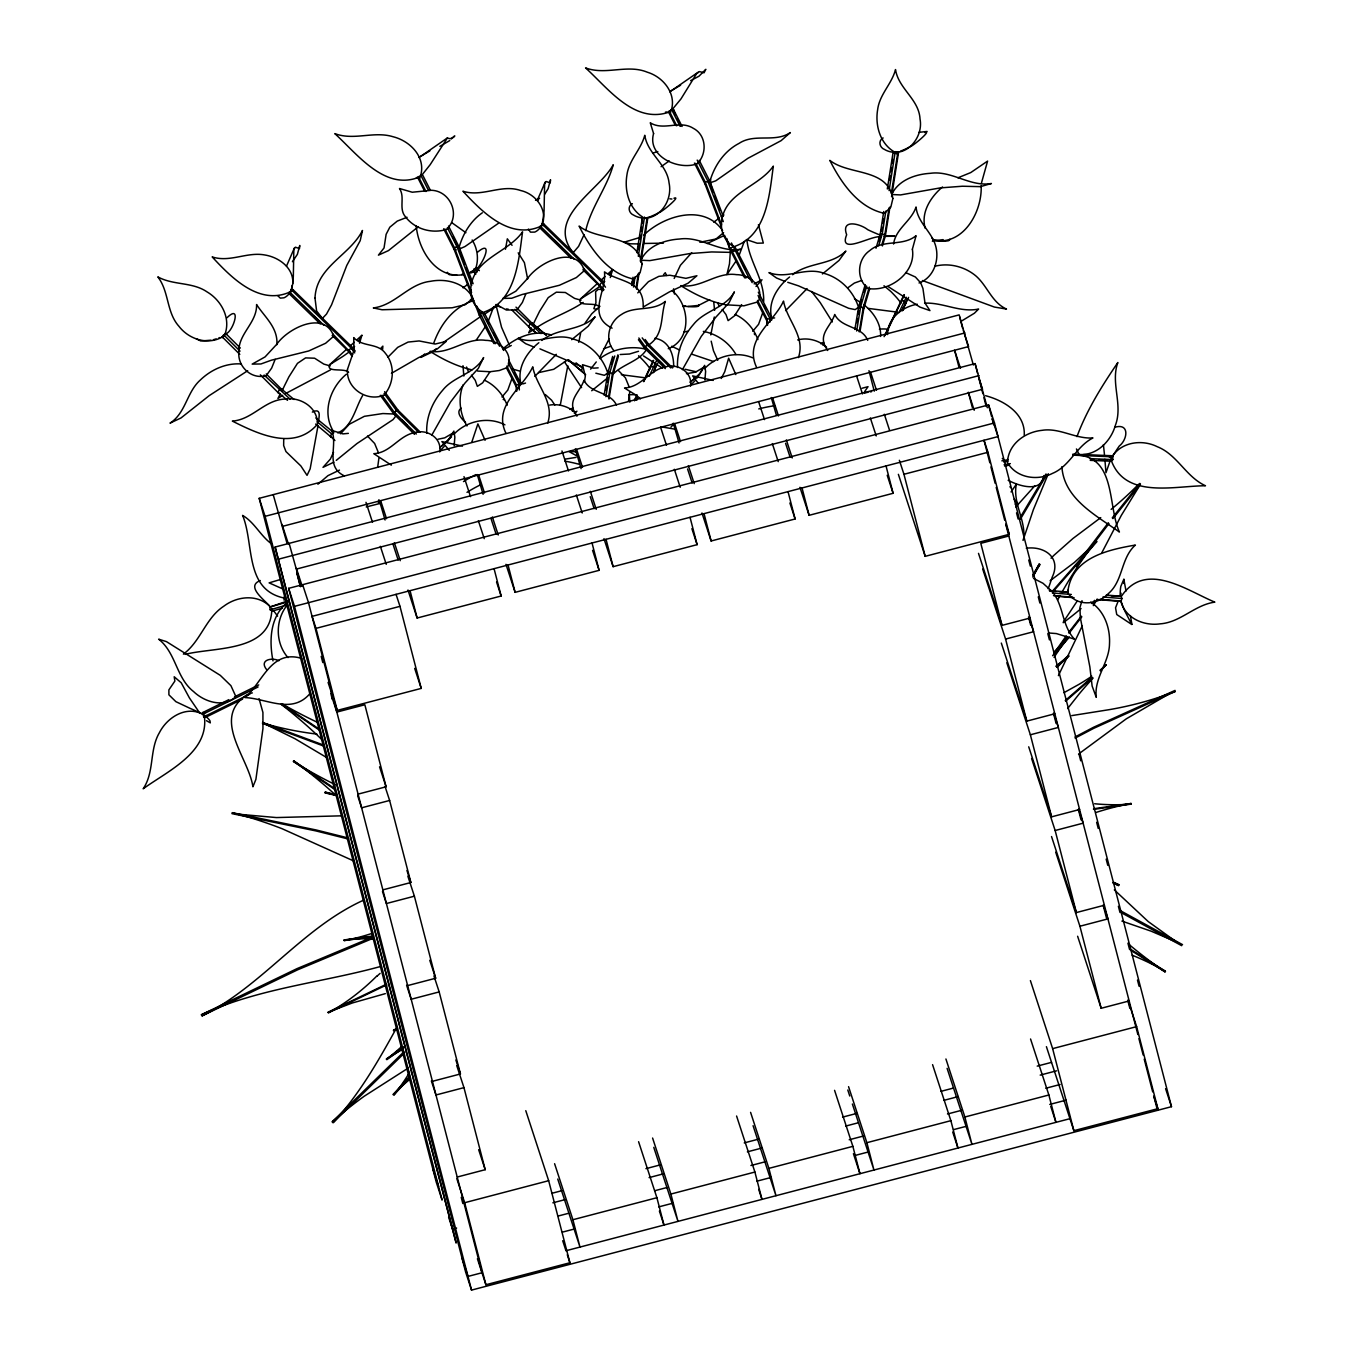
<?xml version="1.0" encoding="UTF-8"?>
<svg xmlns="http://www.w3.org/2000/svg" width="1358" height="1358" viewBox="0 0 1358 1358"><rect width="100%" height="100%" fill="white"/><g stroke="black" fill="none" stroke-linecap="round" stroke-linejoin="round"><path stroke-width="1.5" d="M636.8 400.271L637.123 396.4M887.555 334.56C887.555 318.332 902.306 306.721 917.261 304.226M1024.255 435.222C1025.409 413.324 1004.071 400.644 985.602 395.704M1120.18 595.975L1120.214 593.293A27.958 9.676 78.3 0 1 1120.842 586.333L1123.83 579.255L1126.02 591.019M710.811 334.917L714.291 317.008M378.899 458.189L377.711 466.999M629.654 392.479L628.482 401.289M730.383 251.23L729.484 263.808L727.209 273.281M981.138 185.52C982.513 211.322 963.671 245.9 933.795 240.247M1023.592 539.432C1026.207 520.369 1012.491 503.445 1016.344 484.246L1011.048 491.952M378.441 502.816L378.729 499.982M454.149 445.696L454.845 437.174L453.878 431.08L447.58 441.52M704.921 379.985L705.617 371.464L704.649 365.37L696.739 378.339M578.746 342.318L580.613 333.202M439.72 451.942C442.199 438.227 427.38 428.924 415.158 432.523C399.031 435.188 390.646 452.893 373.806 453.674L391.342 465.149M690.475 386.232C692.953 372.516 678.134 363.214 665.912 366.813C649.803 369.478 641.417 387.183 624.561 387.964C629.874 391.715 635.697 394.193 640.416 398.828M382.633 349.329L382.871 346.12L381.004 348.106M633.388 283.601L633.609 282.091M421.082 173.892C425.02 155.898 409.403 140.774 393.107 136.751C373.908 130.775 353.912 140.876 334.798 133.61C357.443 154.167 385.349 192.038 420.352 176.591L416.397 177.66M631.708 285.452L632.998 277.236M636.885 252.639L642.385 217.772L644.456 217.365L647.647 219.113L640.806 262.4M632.862 282.634L633.524 278.509M638.073 249.702L639.041 243.54M639.686 239.415L640.331 235.307M640.993 231.183L641.638 227.075M642.283 222.967L642.385 217.772M633.456 287.03L635.086 276.794M638.311 256.306L644.456 217.365M636.07 287.879L638.328 273.501M640.28 261.177L647.087 218.044M636.579 289.186L639.177 272.703M883.752 211.525L880.205 234.085L875.995 248.242M887.317 188.966L893.14 152.062L895.228 151.655L898.402 153.403L891.578 196.689M881.359 231.318L882.004 227.21M882.649 223.085L883.311 218.977M889.473 179.884L890.118 175.759M890.78 171.651L891.425 167.543M892.07 163.418L892.732 159.31M885.84 211.084L882.276 233.627L878.694 245.747M889.083 190.595L895.228 151.655M889.1 207.791L884.873 234.493L881.885 244.61M891.357 193.413L897.859 152.334M882.394 245.951L885.382 235.851L889.948 206.993M505.465 249.244L507.332 238.821L512.051 245.323M604.123 395.195L607.858 372.584L612.662 356.407M605.634 390.425L606.33 386.3M607.009 382.175L607.688 378.05M605.872 396.706L609.946 372.126L614.75 355.949M608.469 397.605L612.543 373.009L617.941 354.811M608.961 399.031L613.052 374.35L618.45 356.152M854.878 329.468L858.629 306.874L865.216 284.637M856.745 322.644L857.424 318.519M858.103 314.394L858.799 310.269M856.643 330.996L860.717 306.416L866.71 286.182M859.224 331.895L863.298 307.298L869.29 287.064M860.055 331.267L863.807 308.639L869.799 288.422M318.502 421.744C318.655 418.451 321.337 409.539 315.158 410.999A27.194 4.023 -35.9 0 0 312.34 412.102M547.647 423.323C554.913 401.934 536.24 386.266 532.76 366.779C522.864 388.456 492.75 405.227 505.821 433.049M798.419 357.612C805.701 336.241 786.978 320.556 783.532 301.069C773.619 322.746 743.505 339.517 756.576 367.339M516.363 390.714L516.363 384.789L506.738 366.134M767.117 325.003L767.134 319.079L757.492 300.424M771.582 320.233L771.887 318.519L758.324 292.225M981.478 182.957L987.589 161.093L970.766 172.568L957.95 177.796M893.581 244.016C895.652 228.585 911.405 221.235 916.039 206.976C917.601 223.035 932.64 232.218 936.035 247.428C939.21 261.347 933.201 277.864 919.043 282.99M1043.963 475.589C1041.331 493.48 1018.551 485.757 1008.162 480.325M732.285 250.195L730.197 249.872L726.802 238.482M283.72 439.279L283.652 445.543L285.944 451.552L300.848 465.93L307.044 475.368L310.15 468.849L318.01 425.733M458.664 248.463L459.004 246.8L448.513 226.073M721.268 226.548L704.904 183.771L705.243 182.108L695.737 163.35M511.966 378.509L507.824 390.001L501.985 396.994M762.721 312.798L758.596 324.29L752.739 331.284M292.225 285.503L290.985 291.546L288.134 294.856A27.958 12.833 -81.4 0 1 283.924 297.809L280.291 298.149L277.847 295.738M541.74 225.835C548.615 210.32 535.85 193.838 520.589 190.51C501.357 183.771 482.277 197.504 462.925 191.206C482.277 212.035 510.269 240.756 541.74 225.835L542.979 219.792A32.83 15.074 -81.4 0 0 544.083 210.507L544.626 183.568L546.154 181.497L550.245 182.855L550.516 179.748L548.123 188.66L544.779 194.143M567.797 365.777L560.243 405.278M242.59 699.081L205.499 717.38L203.717 716.905L202.834 712.492L228.925 699.625M205.499 717.38L205.975 715.411M352.384 349.481L352.791 347.75L292.972 289.594L291.444 289.865L288.982 293.515L320.233 323.883M602.935 290.731L599.268 285.672L601.815 282.124L603.563 282.04L603.139 283.771M648.411 346.273L648.818 344.542L645.152 339.483M572.38 411.151L572.821 407.96L570.004 409.471M823.135 345.441L823.593 342.25L820.758 343.761M463.129 384.823C457.833 398.284 459.785 413.63 466.982 425.988M1120.452 595.653L1121.097 593.174M359.514 343.251L361.89 335.307L358.614 341.011M610.285 277.541L612.645 269.597L609.369 275.301M584.466 381.666L585.315 376.166L582.48 364.674L593.701 368.171L598.165 367.848M292.513 291.274L292.972 289.594M571.005 258.173L539.754 227.788L542.198 224.155L543.743 223.883L603.563 282.04M543.285 225.564L543.743 223.883M424.613 191.172L417.941 178L420.776 175.114L422.745 175.199L430.384 190.273C450.228 189.967 461.601 215.769 446.392 229.502C431.861 233.899 414.852 229.162 405.567 216.924C398.233 208.589 405.431 197.521 399.507 188.507L412.238 192.225L430.401 190.426M682.089 126.447L673.5 109.489L671.531 109.404L668.713 112.29L675.384 125.462M673.5 109.489L674.994 114.751M674.179 278.458L680.409 265.285L691.731 252.69M504.259 399.812L503.156 399.405M1123.728 583.431L1123.966 579.391M611.372 363.825L613.171 357.748M859.733 306.195L861.532 300.135M863.926 292.038L865.725 285.978M878.915 241.503L880.205 234.085L884.873 234.493L885.382 235.851M903.206 310.303L903.359 309.794A27.466 6.4 47 0 0 903.138 307.638M1076.979 436.631C1086.689 410.167 1102.204 385.468 1117.855 362.518C1110.301 383.194 1123.27 404.735 1115.376 425.343C1110.929 441.214 1096.568 455.932 1079.084 454.455L1076.436 448.938M1023.015 540.416L1033.37 509.674L1048.308 473.755M1096.772 599.506L1119.433 601.322L1121.097 601.034L1121.929 598.505L1121.08 596.247L1106.312 595.059M585.722 230.673C591.053 207.061 607.162 187.421 613.239 164.759C599.065 190.867 545.152 217.484 573.144 252.724L578.593 246.375L584.093 234.645M224.376 335.664C231.488 319.096 221.694 300.542 207.061 291.902C192.327 281.768 173.23 285.452 157.817 276.862C169.258 291.597 166.321 312.34 178.95 326.31C189.288 339.907 209.692 346.001 224.376 335.664L221.592 336.886M275.165 359.378L271.634 368.137L266.27 375.606C251.637 379.951 237.395 366.66 238.872 351.909C238.142 333.712 257.188 322.78 256.577 304.531C264.691 317.161 278.084 327.482 276.896 344.66M525.919 293.651L522.389 302.427L517.025 309.896L506.347 310.014L496.128 304.447M333.525 452.282L330.334 459.14L323 467.356L333.898 462.144M1110.148 460.837L1105.972 472.703L1104.869 459.293M1048.138 588.761L1049.259 585.841A32.388 2.903 -70.2 0 0 1052.161 577.252C1061.633 557.748 1044.591 545.797 1026.292 548.225M292.428 261.704L297.368 254.37L299.762 245.458L299.473 248.565L295.382 247.207L293.854 249.278L293.328 276.217A32.83 15.074 -81.4 0 1 292.717 282.413M488.32 321.082L493.565 307.044M739.091 255.372L744.337 241.334M609.199 338.753L599.54 357.799M643.505 381.394L653.283 360.345M653.656 360.651L643.777 381.649M656.321 361.058L649.226 376.319M656.61 364.708L654.115 370.462L657.815 363.078M884.109 336.665L904.055 294.635M904.411 294.941L885.314 335.019M906.261 297.249L899.064 312.527M902.102 310.49L907.382 298.998M908.57 297.368L902.391 310.744M286.487 266.134L294.516 247.716M537.242 200.424L545.271 182.006M282.057 390.883L284.705 385.282A33.237 1.002 -63.4 0 0 288.864 376.93L297.47 363.35L305.584 357.901L314.598 358.206L323.815 364.097L330.215 365.93M532.828 325.156L535.476 319.571A33.237 1.002 -63.4 0 0 539.618 311.22L548.225 297.623L556.339 292.174L565.352 292.496L574.57 298.387L580.986 300.22M433.779 343.099C440.45 324.155 453.844 306.501 473.772 300.542M634.271 400.474L636.121 396.655M634.559 400.729L637.326 395.008M653.47 372.635L655.32 368.833L653.843 366.779L651.161 366.388L649.973 368.035M1033.557 575.419L1039.294 563.876L1033.082 574.706M362.569 395.636C355.202 408.198 352.384 426.667 337.735 432.863M315.633 424.086L331.539 437.378L330.486 436.19L331.658 433.881L333.881 432.727M260.346 374.825L279.018 393.531L277.966 392.343L279.12 390.035L281.344 388.88L294.075 399.507M536.138 333.134L528.72 326.633L529.892 324.307L532.115 323.17L546.442 335.137M1082.309 625.766L1058.391 675.639M447.308 272.279L449.277 274.706L456.967 275.233M703.172 368.714L703.97 367.186L695.5 372.126L686.435 373.688M471.837 442.046L477.88 423.9L485.078 440.298M1118.245 600.966L1115.546 607.807L1116.734 614.529L1131.774 624.493L1125.409 612.152A32.83 11.356 78.3 0 1 1122.2 604.497L1121.199 601.679M431.657 435.375L450.466 402.121L465.013 383.007L478.339 368.408L483.635 357.578C474.672 374.01 453.759 376.064 442.606 390.323C432.319 402.019 425.869 417.5 426.785 433.219M682.412 369.665L701.237 336.411L715.768 317.297L729.093 302.698L734.389 291.868C725.427 308.3 704.513 310.354 693.361 324.613C683.074 336.309 676.624 351.79 677.54 367.509M1057.644 599.998L1060.072 595.568M280.376 393.616L277.915 398.488L282.651 395.348M531.148 327.906L528.669 332.778L534.475 329.026M1032.725 577.014L1039.973 564.368L1032.878 574.943M585.196 322.898L591.715 313.834L599.947 306.246M1093.326 605.617L1097.145 599.201M397.3 1026.58C378.644 1060.309 359.497 1094.361 332.982 1122.794L404.752 1052.722M1020.605 516.804L1045.983 473.993M1020.401 519.197L1046.831 474.587M223.068 337.836L222.203 336.852L225.683 333.474L240.332 348.055M473.823 272.126L472.957 271.142L474.265 268.952L476.437 267.764L479.374 270.683M1082.02 600.66L1079.916 607.586L1080.34 617.635L1089.863 666.914L1092.121 686.011L1096.262 697.333C1093.869 677.931 1109.214 662.772 1109.503 643.811C1110.318 628.024 1104.394 611.032 1090.746 602.086M590.594 369.155L596.264 361.941M485.604 326.31L476.132 340.281M736.359 260.6L726.886 274.571M1077.149 601.136L1063.365 621.964M471.956 369.851C456.882 366.439 442.64 359.31 430.045 351.349C449.905 354.557 465.879 337.327 485.723 340.366C499.337 340.247 514.122 353.369 507.417 367.526L499.269 370.53L490 371.736L482.65 382.837L477.354 386.351L475.249 380.325L471.447 375.198M183.381 654.132C200.763 641.316 205.652 617.958 223.917 606.126C237.09 596.145 257.171 593.955 269.716 606.194C264.759 600.049 245.272 586.35 260.295 580.545M472.856 298.353L465.251 304.684L452.112 307.791L382.039 309.76L373.314 307.927C395.195 305.329 408.351 283.822 430.282 281.344C445.356 278.322 463.451 282.328 471.82 296.282M723.61 232.642L716.022 238.974L699.862 242.284M1121.589 596.06C1145.779 560.345 1186.756 590.458 1214.833 602.137C1194.7 604.836 1180.56 622.456 1160.122 623.848C1144.064 626.157 1125.629 618.416 1120.995 601.764M721.217 378.475L724.748 371.719L728.635 358.189L735.832 374.587M663.485 274.808L665.284 272.686L666.523 275.487M287.081 605.227C275.165 620.165 275.233 643.234 287.998 657.611M741.638 304.667L734.593 315.735L728.109 320.641L726.021 314.598L722.201 309.488M1139.634 485.621L1121.301 515.412L1102 552.4M754.624 334.679L754.318 333.542M637.751 292.887L648.462 281.649L658.851 276.353L669.867 275.233L685.892 278.339L696.926 275.742L688.065 283.211L669.409 291.902L643.777 306.704M700.711 372.448L702.426 370.021M1054.385 652.689L1066.234 635.917M1054.911 653.3L1066.743 636.529M340.485 433.796L349.193 424.307L364.368 416.312L382.854 413.545L394.193 414.02L396.078 415.667L393.107 419.571L356.984 443.54L336.258 460.379M900.727 302.325L901.933 300.678L904.598 301.069L906.075 303.123L904.886 304.752M1081.817 557.476L1108.332 522.762M1076.334 566.541L1108.977 523.526M1067.863 637.836L1062.822 644.592A344.593 241.368 -89.9 0 0 1054.046 657.391M1067.643 708.57L1078.914 694.261A347.512 254.438 -79.4 0 1 1093.071 678.117M932.352 241.317L933.455 239.874L931.911 237.989M1068.593 632.573L1081.324 616.142M1069.119 633.168L1081.851 616.753M1092.036 603.614L1094.582 600.338M352.893 348.463L354.574 346.426M603.648 282.753L604.734 281.395M631.759 282.396L633.643 280.41M388.015 357.103L397.707 347.359L408.096 342.063L419.113 340.943L435.12 344.049L446.171 341.452L437.31 348.921L418.637 357.612L391.443 373.331M670.988 427.074L674.196 423.56M1112.27 517.856L1139.837 483.397M1112.915 518.603L1140.482 484.161M451.331 138.923C458.783 131.132 452.621 141.215 447.427 137.905L419.028 157.545M864.503 391.8L868.034 386.674L862.109 388.235M756.016 286.47L762.025 279.782L754.114 283.907M1034.711 485.926L1015.784 506.992M1052.603 655.71L1067.524 638.09M1054.419 654.59L1069.34 636.97M226.413 333.559C233.661 330.367 241.639 303.394 226.956 317.789M422.423 174.418L430.197 164.641L447.427 137.905M451.552 436.818L439.72 447.75M444.185 446.459L439.975 450.924M694.94 380.749L690.73 385.214M1048.325 632.947L1056.354 633.575L1074.45 639.126C1061.735 625.682 1063.874 605.396 1052.127 591.528L1096.415 540.976L1088.861 550.72A391.8 291.206 -88.2 0 0 1061.718 592.648M1053.91 590.679L1096.992 541.57L1074.365 562.467L1050.124 580.749M409.81 1076.13L393.056 1094.616L401.238 1086.824A438.43 248.531 -0.7 0 1 409.963 1079.169M409.216 1078.15L393.854 1095.108L400.457 1086.349A438.43 298.658 49.9 0 0 409.607 1072.328M537.462 200.763L538.515 199.609M700.134 373.654L690.475 382.039M1109.418 457.34L1110.997 455.694L1112.711 456.814L1112.864 459.581L1111.285 461.228L1090.236 460.362M1068.203 638.175L1062.346 644.116A349.261 289.152 26.3 0 1 1054.996 651.042M317.891 484.229L327.991 475.623L339.466 470.106M346.528 349.312L329.638 364.725C325.903 372.958 344.44 367.611 348.616 372.296M540.331 227.618L538.905 229.146A27.958 12.833 -81.4 0 1 534.679 232.099L530.418 232.15L528.364 229.078M597.299 283.601L580.409 299.015C576.522 307.01 594.498 302.087 598.538 306.212M690.611 80.648L698.946 76.235L705.837 69.309L704.038 72.789L699.54 71.584L696.501 73.79L680.969 98.93L671.107 110.881C676.844 93.838 663.332 77.016 647.376 72.229C627.345 63.877 605.787 75.539 585.553 67.9C608.028 88.202 633.931 123.867 668.781 112.239L670.682 112.375M534.831 376.353L556.305 354.319M785.603 310.642L807.059 288.609M648.411 345.153C664.3 334.917 660.294 316.397 665.335 301.391C652.536 312.001 634.678 305.397 621.387 314.53C609.131 321.727 604.089 339.364 613.918 350.636M310.133 693.378C292.072 714.902 266.796 698.436 245.017 697.588C262.671 682.344 270.972 649.294 301.578 658.375M696.875 376.59L698.861 374.621M511.27 345.492L503.343 349.634M571.684 339.687L588.235 326.175L595.127 316.77C580.426 331.165 557.595 327.821 541.859 340.434M822.439 273.976L838.989 260.464L845.881 251.06C831.181 265.455 808.35 262.111 792.614 274.723M477.71 252.079C496.451 236.326 479.357 274.384 469.647 272.873M453.776 434.407C466.473 420.81 488.218 416.108 504.938 424.85M566.337 360.77L553.691 369.308L538.532 372.635M704.53 368.697C716.515 355.966 736.562 350.805 752.807 357.867M401.289 1046.899L386.792 1059.698L402.274 1048.665M285.825 603.75C269.852 618.128 269.156 641.265 272.992 660.888M583.176 302.427C568.629 312.391 551.059 317.738 536.342 327.855M591.698 390.748L607.739 377.83M1056.354 666.642L1068.474 655.422L1060.921 663.349A352.367 264.454 -85.2 0 0 1057.186 667.44M1056.863 667.185L1068.984 655.982L1055.964 666.116M349.6 346.511L354.217 342.301M357.273 339.5L361.907 335.324M600.372 280.8L604.972 276.591M608.044 273.79L612.679 269.614M403.852 1051.856L332.099 1121.912L344.44 1111.404A531.317 372.703 5.7 0 1 364.25 1096.212L408.435 1067.931M942.486 186.963C930.756 196.893 920.605 212.408 925.222 228.348M449.77 140.553L439.856 146.358M1065.232 700.558L1090.525 678.508M1100.014 670.241L1106.329 664.741L1100.438 670.886M1065.657 701.186L1092.528 677.761M346.256 374.316C330.35 387.539 321.812 411.983 333.066 430.775M442.98 342.708L481.021 316.261M282.396 608.163L272.228 611.117L270.208 609.81L269.818 607.06L287.251 601.051M424.765 353.946L420.776 357.426L431.793 352.231M847.748 287.862L854.352 283.075L861.702 280.461M1111.133 509.369L1114.035 506.975A440.264 392.411 32.3 0 0 1138.547 484.348M441.673 446.086L448.106 440.348L453.199 432.896L444.745 437.836L437.938 439.245M694.719 378.509L689.983 382.209M1078.541 754.063L1126.308 718.823L1175.043 690.407L1093.597 727.243L1074.976 737.021M434.187 350.466L436.495 348.599M538.837 342.725C526.768 352.214 516.685 368.12 520.98 383.941L523.339 383.703M789.592 277.015C777.54 286.504 767.44 302.41 771.734 318.23L774.637 317.908M632.37 203.666C627.141 206.399 628.771 213.325 633.813 215.209A27.958 15.532 -16.2 0 0 639.924 217.569L642.385 218.095M883.124 137.956C877.913 140.689 879.526 147.615 884.567 149.482A27.958 15.532 -16.2 0 0 890.695 151.858C908.672 155.847 923.389 135.902 920.028 119.063C919.06 99.202 898.453 88.813 895.516 69.564C891.816 83.89 879.577 94.415 877.675 109.421C874.841 125.7 880.34 144.661 895.771 152.724L898.741 151.773M463.027 287.845L468.425 283.856M713.782 222.135L719.18 218.146M247.682 370.734L209.285 395.585L181.021 417.941L170.022 423.136C185.91 413.053 186.691 391.987 200.39 379.968C211.101 369.648 225.835 362.976 240.892 363.927M498.437 305.024L484.195 314.428M669.8 91.835L698.182 72.195M613.29 373.908C622.643 364.351 640.569 360.498 646.51 349.329C631.164 345.39 612.781 348.666 599.947 358.597M1100.761 517.619L1072.939 538.498L1053.978 555.269A354.557 289.441 31.6 0 0 1051.041 558.206M330.639 369.8L285.57 393.565M574.281 413.188L576.963 411.185M403.479 1046.831L386.266 1059.104L395.314 1053.536A392.92 249.906 11.3 0 1 403.156 1049.072M461.211 408.164C455.303 412.068 461.941 419.469 465.556 422.321M709.674 299.711L698.521 305.414L687.963 306.45M482.362 212.782C470.666 220.879 463.01 233.746 459.123 247.241L460.583 248.48L464.979 246.545L498.454 223.289M397.368 1028.413L393.82 1030.909L397.334 1028.787M661.108 166.695L669.188 160.923M724.646 235.324L707.179 243.523M348.599 352.384L346.154 354.115A32.388 7.995 -40.7 0 1 339.211 358.716L329.638 364.725M503.835 348.072C516.719 336.971 534.56 329.417 551.518 335.087M599.37 286.674L596.909 288.405A32.388 7.995 -40.7 0 1 589.966 293.005L580.409 299.015M643.794 235.087C663.722 215.684 703.817 203.293 722.592 230.571M721.353 216.686L723.933 214.971M418.417 226.633L388.439 250.619L378.424 255.151L384.042 247.954L386.13 234.323L389.814 227.21L397.283 221.082L407.044 217.28M961.481 321.065L974.399 313.223L978.609 309.064C960.004 312.883 943.012 302.206 924.594 303.173M420.42 156.459L429.858 150.908M671.192 90.748L680.613 85.198M396.876 1028.312L393.362 1030.433L397.3 1028.345M503.682 350.432L484.28 312.883L482.192 312.561L479.764 313.919L479.425 315.582L493.888 343.574M900.66 151.027L901.661 150.67A32.83 18.231 -16.2 0 0 909.877 146.749C911.914 147.054 932.878 129.4 924.696 132.524M1063.942 692.682L1079.084 684.296A344.694 297.826 40.5 0 0 1091.815 676.233M1075.163 738.09L1093.784 728.312L1175.247 691.477L1161.056 696.62A521.981 421.014 63.7 0 1 1108.841 709.725L1071.734 715.615M247.699 694.328C210.235 717.975 248.701 757.458 252.911 786.791L255.898 779.39L262.943 728.601L262.926 712.475L259.055 698.623M603.597 348.785L610.93 346.171M535.51 200.254L539.584 198.285M234.51 696.858L258.733 684.907M202.376 714.461L258.088 686.961M203.717 716.905L250.025 694.057M364.097 899.93C302.444 927.667 262.366 986.112 201.884 1015.971L297.64 969.816L373.399 938.157M669.8 198.811L671.904 199.032M668.272 348.7C692.173 339.398 689.983 305.278 672.295 290.816M673.941 198.234C682.123 195.128 661.159 212.765 659.122 212.459A32.83 18.231 -16.2 0 1 650.906 216.38M376.913 976.181L376.489 976.351A352.367 277.915 63.8 0 1 336.835 1007.908L328.313 1012.864L386.792 984.822M370.785 937.801L296.978 968.644L201.222 1014.816C258.105 988.268 321.065 982.886 380.817 966.421M218.825 337.955L219.741 337.565M386.283 984.278L327.804 1012.321L352.384 1002.968L385.316 993.649M653.045 153.047L657.815 151.553M649.905 216.737L645.016 218.434C661.991 216.924 672.499 198.947 669.07 183.007C667.084 164.08 647.562 153.997 644.761 135.274C641.044 149.601 628.805 160.142 626.904 175.131C624.374 190.46 628.754 208.029 642.402 216.89M638.515 351.281L629.535 354.014L620.165 354.523M638.379 237.922L624.069 242.216L629.908 243.795L638.498 243.914M470.513 271.855L475.13 269.953C479.119 260.244 477.727 248.803 472.143 240.01M366.253 506.958L380.919 503.207M523.882 383.618L525.529 383.058M269.818 607.06L288.134 601.73M270.208 609.81L286.436 605.074M259.208 498.318L265.099 516.329L442.097 1200.065L436.224 1182.071L259.208 498.318L959.172 314.886L973.363 365.013M265.099 516.329L965.046 332.897M282.634 526.327L968.594 346.579L963.365 330.571M275.131 547.036L456.067 1242.791L275.131 547.036L975.095 363.604L987.317 407.739M279.052 559.038L979.016 375.606M296.604 569.036L982.547 389.288L978.626 377.286L982.869 393.684M288.643 588.337L988.59 404.922L994.48 422.932L1171.479 1106.685L471.532 1290.1L465.641 1272.09L288.643 588.337L294.516 606.347L471.532 1290.1M294.516 606.347L994.48 422.932M993.716 424.748L992.138 418.603L998.011 436.597L312.068 616.362L315.99 628.364L399.982 606.347L421.218 688.404L337.225 710.404L328.076 682.395M899.369 460.277L903.953 474.281L987.945 452.282L1009.181 534.322L925.188 556.339L898.368 474.315M407.977 590.017L417.127 618.026L501.136 596.009L494.057 568.663M505.974 564.334L515.123 592.343L599.116 570.343L592.037 542.996M603.971 538.668L613.12 566.676L697.112 544.66L690.034 517.313M701.967 512.985L711.117 540.993L795.109 518.977L788.03 491.63M799.947 487.301L809.113 515.31L893.106 493.294L886.027 465.947M1008.79 536.003L980.799 543.336L1002.034 625.376L1030.043 618.043M358.088 794.124L386.079 786.791L364.844 704.751L336.835 712.084L332.269 698.08M382.871 889.863L410.863 882.513L389.627 800.473L361.618 807.806L357.697 795.805M982.7 569.036L1005.582 639.058L1033.574 631.725L1029.008 617.72M1001.321 643.081L1026.818 721.115L1054.826 713.765M407.638 985.585L435.646 978.252L414.394 896.195L386.402 903.528L382.481 891.527M1006.821 662.755L1030.366 734.78L1058.357 727.447L1053.774 713.442M1028.719 746.815L1051.601 816.837L1079.593 809.504M432.421 1081.308L460.43 1073.974L439.177 991.917L411.185 999.25L406.602 985.246M1031.605 758.494L1055.149 830.502L1083.141 823.169L1078.558 809.164M1051.533 836.528L1076.385 912.559L1104.377 905.226M457.205 1177.03L485.196 1169.696L463.961 1087.639L435.969 1094.989L431.386 1080.985M1055.726 852.213L1079.916 926.241L1107.924 918.891L1103.341 904.886M1077.624 936.256L1101.168 1008.281L1129.16 1000.948M456.831 1178.71L464.674 1202.713L548.666 1180.696L569.902 1262.753L485.909 1284.753L477.405 1258.747M1030.399 980.612L1052.637 1048.631L1136.629 1026.631L1157.865 1108.671L1073.872 1130.688L1046.407 1046.662M551.671 1193.359L561.906 1190.677M645.916 1168.661L660.243 1164.909M744.252 1142.893L758.579 1139.141M842.571 1117.125L856.915 1113.373M940.907 1091.357L953.214 1088.131M1037.206 1066.115L1051.533 1062.363M456.611 1228.039L452.52 1229.109L448.598 1217.108M552.859 1202.815L565.149 1199.606M649.09 1177.607L663.434 1173.838M747.375 1151.839L761.719 1148.087M845.661 1126.088L857.95 1122.862M943.946 1100.336L958.29 1096.568M1040.194 1075.112L1056.575 1070.817M558.444 1215.953L568.679 1213.271M654.675 1190.745L666.965 1187.52M750.923 1165.52L765.25 1161.769M849.208 1139.769L863.535 1136.001M947.494 1114.001L961.82 1110.25M1045.779 1088.25L1060.106 1084.499M554.59 1163.704L572.906 1219.722L656.899 1197.722L663.977 1225.069L659.394 1211.064M652.587 1138.038L670.886 1194.055L754.895 1172.039L761.974 1199.386L758.698 1189.387M750.584 1112.355L768.883 1168.372L852.875 1146.356L859.954 1173.702L853.418 1153.706M848.563 1086.672L866.879 1142.689L950.872 1120.673L957.95 1148.036L952.722 1132.029M945.915 1058.985L964.876 1117.006L1048.868 1095.006L1055.947 1122.353L1050.719 1106.346M562.433 1232.13L574.723 1228.905M658.681 1206.906L673.008 1203.154M756.966 1181.154L771.293 1177.403M855.251 1155.403L867.524 1152.178M953.537 1129.635L965.827 1126.427M1049.768 1104.427L1066.149 1100.133M482.328 1272.667L467.984 1276.418L462.11 1258.425M566.269 1250.667L1069.985 1118.669M250.755 693.276L252.333 692.903M565.556 459.072L576.081 457.391M880.918 236.92C872.396 234.442 837.971 256.272 846.662 234.747C840.585 218.349 860.666 223.917 867.694 229.655A32.388 7.011 21 0 0 875.91 233.338L878.779 234.578M864.469 393.056L868.017 392.241M353.453 938.616L344.083 940.602L373.094 936.647M934.677 266.304C948.97 262.552 964.706 266.558 975.944 275.98C987.402 285.944 991.815 302.461 1006.499 309.064L994.412 307.061L922.438 280.546M683.923 332.014L688.014 331.233M348.361 433.372L342.946 433.881L331.708 430.401C338.142 445.492 324.664 466.201 344.117 475.775M884.754 236.36L894.99 236.241L884.075 236.156M797.689 339.924C807.755 337.276 818.959 340.281 826.615 347.258M896.331 153.81L898.402 153.403M1001.865 460.854L1008.077 459.717M1003.8 461.975L1007.942 461.228M1004.105 464.759L1010.335 463.621M1004.547 466.032L1008.705 465.285M539.754 227.788L541.282 227.516M288.982 293.515L290.527 293.226M280.223 579.543L269.122 582.871L282.328 588.744M1121.08 596.247L1111.184 595.856M210.88 340.213L200.797 340.977L196.35 338.872M549.617 405.091C558.953 403.513 568.866 406.619 575.86 412.968M1093.546 808.74L1131.231 803.444L1122.217 805.294A360.872 214.53 -49.7 0 0 1095.787 812.525M1093.513 809.385L1131.214 804.106L1122.251 804.632A360.872 267.17 74.6 0 1 1094.65 803.749M463.655 274.639C435.663 279.341 418.332 249.719 416.193 225.649M943.165 239.619L933.897 240.824M372.907 936.035L343.88 939.974L353.64 939.227A360.872 229.213 31.3 0 1 373.891 938.667M1114.731 427.278C1129.941 422.728 1127.547 439.636 1119.315 445.984A31.557 5.025 -59.6 0 0 1114.477 453.266L1111.133 458.461C1119.824 442.08 1141.569 438.872 1157.186 446.663C1177.335 454.523 1185.907 476.896 1205.48 485.757C1174.534 485.858 1126.105 498.997 1111.574 461.245M870.189 391.851L871.632 391.664M643.947 243.472L663.417 243.15M683.142 306.535L685.688 306.246M918.976 132.337L927.124 131.454M1073.771 454.981C1116.751 454.557 1107.296 505.617 1119.416 532.047C1096.398 515.514 1063.976 498.997 1061.871 466.694M185.078 654.369C214.836 646.781 271.583 652.536 271.855 608.384M646.272 348.072L644.541 348.157L638.413 339.721M420.352 432.217L398.064 410.252L396.332 410.337L393.769 413.884L414.546 434.356M395.501 413.8L393.769 413.884L380.308 395.297M350.245 351.298L348.514 351.382L332.15 335.46M490 371.736L477.592 371.057M1015.241 504.225L1018.076 503.869L1014.205 499.235M342.437 815.802L276.387 817.567L231.963 813.646L315.786 830.892L348.514 839.074M570.105 451.433L576.912 451.925M897.485 312.153L868.424 308.419M417.941 178L419.928 178.085M1072.922 454.115L1079.27 454.37M1083.497 454.557L1110.997 455.694M1072.667 455.151L1112.711 456.814M1089.727 458.631L1112.864 459.581M1098.995 459.683L1107.449 460.022M713.239 380.427L692.648 375.877L697.944 382.837M462.467 446.137L441.876 441.588L449.26 450.313M1049.361 590.509L1068.339 592.02M1049.513 590.934L1055.675 591.426M1059.783 591.749L1068.016 592.411M1052.382 592.954L1071.343 594.464M1102.951 596.994L1121.929 598.505M1053.485 595.636L1072.514 597.164M1099.98 599.353L1121.097 601.034M1055.59 596.213L1074.127 597.707M636.087 394.839L635.221 394.754A28.314 9.387 17.6 0 0 628.635 394.906M645.271 377.813L621.302 374.706M888.505 329.332L885.976 329.043A28.314 9.387 17.6 0 0 879.407 329.196M933.574 239.976C936.918 240.587 950.685 242.522 949.785 239.246M682.819 305.686L685.467 306.093M336.037 794.6L324.935 792.834L337.005 795.669M685.043 369.257L696.145 371.752M481.53 315.905L479.425 315.582L454.149 249.482L443.659 228.789M456.237 249.804L454.149 249.482L454.472 247.835L444.966 229.061M506.415 308.911L508.299 309.2M660.854 426.785L674.722 429.128M683.023 305.957C685.875 306.585 701.135 307.96 698.674 304.871M725.444 304.769L743.912 305.822L758.171 301.816C764.894 287.658 750.108 274.537 736.494 274.656C716.651 271.617 700.66 288.847 680.816 285.638C694.006 293.973 708.995 301.391 724.866 304.599M285.01 598.199C244.05 590.34 254.472 543.76 242.59 515.395C254.574 522.338 260.583 536.087 271.872 544.1M905.616 272.568L915.394 276.998L920.741 282.939L922.948 288.507L925.002 303.106L929.958 310.609L919.994 307.112L888.302 286.691M654.862 338.278C668.815 340.417 674.043 354.472 673.636 366.932M278.933 660.701C271.855 657.187 258.784 659.835 266.66 669.681M604.055 289.746L598.352 289.271L595.602 291.647L595.941 302.783L593.853 308.622L596.705 309.471M703.325 331.403C716.888 333.898 729.11 342.522 735.951 354.506M337.09 794.905L325.02 792.087L335.935 795.364M348.683 838.09L315.973 829.925L232.133 812.661L246.29 816.514A440.264 342.878 51.9 0 1 282.023 828.686L353.691 860.955M519.248 370.955L512.17 368.952M771.887 318.519L767.134 319.079L767.576 325.36M202.834 712.492L204.634 712.967M262.96 723.084L269.478 724.917M787.759 282.311L798.572 285.876L848.665 308.3L855.167 309.607L858.511 307.264C853.52 291.41 840.636 278.169 824.578 273.518C806.177 266.117 787.317 279.85 768.934 272.585L776.521 278L784.856 281.378M470.445 299.456L472.957 300.203M692.02 354.251L713.595 361.534M1121.895 921.097L1151.058 931.147L1182.546 944.642L1120.197 910.573M539.924 348.853L582.429 366.898M595.839 373.195L604.412 375.317L607.739 372.975C602.765 357.12 589.881 343.897 573.823 339.228C555.405 331.844 536.546 345.56 518.179 338.295L525.767 343.727L534.101 347.088M500.423 306.959L495.568 305.278M746.34 239.568L757.187 243.201L763.332 243.065L758.426 224.681M1033.506 578.406L1043.029 583.295L1052.127 591.528M679.594 350.008L671.684 346.256M262.569 722.405L323.9 745.186M262.433 723.322L323.764 746.085M201.731 713.646C185.095 705.922 166.983 717.805 159.395 732.692C149.176 750.023 154.676 771.853 143.167 788.794C167.9 770.852 210.184 752.06 204.175 714.936M262.977 722.948L295.059 738.769L325.988 757.136M201.408 713.578L198.591 712.237A32.83 6.977 25.9 0 0 190.12 708.384L175.878 701.662L168.901 694.821L168.884 689.881L174.876 681.071L174.197 676.759L181.225 682.802L189.39 697.876L199.932 713.34M1113.594 882.225L1119.213 884.924L1113.085 882.445L1118.619 885.637L1113 882.938M569.002 451.586L576.556 455.711M735.17 314.479C745.746 319.351 753.911 328.704 757.917 339.568M484.416 380.189C494.974 385.061 503.156 394.414 507.145 405.278M452.112 222.882L465.896 232.71M1121.148 912.61L1181.664 945.677L1148.223 921.573L1114.324 889.88M854.437 298.743L860.989 302.63M643.556 355.949L662.517 368.222M612.085 328.161C586.283 315.277 606.72 291.393 604.48 271.889C620.148 282.6 644.286 280.393 643.166 307.146M1130.484 949.191L1165.52 971.293L1154.724 965.504A401.832 347.512 -66 0 0 1132.182 955.2M1130.212 949.921L1165.249 972.022L1154.996 964.791A404.973 257.443 60.5 0 1 1129.313 944.71M1109.554 460.107L1111.285 461.228M281.547 703.648L320.132 729.789M281.157 704.191L319.741 730.349M334 788.132L293.651 760.803L304.515 768.934A643.013 439.924 84.1 0 1 336.02 795.415M335.358 789.864L293.26 761.346L304.905 768.39A626.072 437.615 -18.8 0 0 335.29 784.669M206.484 720.708L210.303 722.863L209.998 720.894A27.958 5.941 25.9 0 0 207.214 717.669L205.805 716.345M545.271 394.533L551.603 400.22L554.862 405.091M883.99 285.74L890.831 291.478A33.152 7.724 47 0 1 897.265 298.319L901.084 303.089M618.28 370.378L625.393 377.779L629.161 386.928M367.526 436.088L374.638 443.489L378.407 452.638M864.028 304.905C873.618 312.459 881.189 323.815 880.612 336.461M515.989 307.129L533.168 324.341L545.899 334.985M541.027 333.61L514.852 309.352M576.047 362.841L582.412 368.154L581.258 370.479L582.31 371.668L567.984 359.7M528.72 326.633L536.682 333.27M568.527 359.853L585.688 374.825M315.82 417.958L332.286 431.403M290.272 399.32L264.097 375.063M317.331 421.914L331.658 433.881M277.966 392.343L287.506 400.321M1004.988 460.854L1002.289 458.41M518.196 252.826L524.409 262.654L527.651 278.95M542.198 224.155L601.815 282.124L605.498 287.183M540.212 226.107L574.4 259.361M583.329 268.035L603.342 288.999M554.726 240.587L562.195 247.852M582.905 269.75L599.268 285.672M638.583 355.745L640.076 357.188A33.152 7.724 47 0 1 646.51 364.029L650.329 368.816M291.444 289.865L351.06 347.835L354.727 352.893M289.441 291.817L323.645 325.071M332.557 333.745L352.588 354.71M314.411 316.465L320.386 322.27M330.486 436.19L334.934 440.535M672.6 367.967L648.818 344.542L647.087 344.626L644.541 348.157L665.318 368.629M670.784 367.967L647.087 344.626L642.198 337.87M665.658 366.847L644.948 346.443L638.837 337.989M658.189 359.819L662.653 364.216M418.536 432.217L396.332 410.337L384.093 393.447M416.38 434.017L394.193 412.153L381.954 395.263M401.459 419.656L407.417 425.529M474.265 268.952L477.269 271.94M472.957 271.142L475.894 274.061M512.102 310.235L529.773 327.804M266.236 373.976L282.413 390.069L281.344 388.88M223.51 334.662L240.043 351.128M222.203 336.852L239.806 354.37M532.115 323.17L533.168 324.341M476.437 267.764L477.303 268.765M225.683 333.474L226.548 334.475M564.436 361.771L581.58 387.641M811.609 291.512L820.232 302.613L832.352 321.931M277.626 616.125L273.467 610.54M355.236 351.128L352.791 347.75L348.921 349.651L348.514 351.382L352.18 356.441M384.603 391.681L398.064 410.252M719.384 306.365L717.533 302.647M468.612 372.075L466.575 367.033M616.43 404.973C609.861 391.325 590.679 393.888 583.974 380.223C579.883 393.005 565.471 400.797 576.963 416.21M717.737 360.277L713.459 350.72L711.185 341.164M752.502 280.97L735.051 247.173L732.947 246.85L730.519 248.208L745.932 278.05M743.454 265.744L745.389 269.495M750.244 278.899L752.179 282.651M763.824 305.194L765.759 308.962M749.378 278.662L731.453 242.963M758.07 295.501L769.663 317.942L769.969 322.152M731.164 251.739L744.642 277.864M757.187 302.121L766.812 320.794M508.52 359.819L521.133 384.229L516.363 384.789L516.821 391.07M486.86 320.182L488.812 323.934M493.65 333.338L497.537 340.841M514.037 372.788L518.875 382.175M482.192 312.561L499.574 346.239M508.282 363.078L518.909 383.652L519.35 389.95M495.178 343.761L476.794 306.144M506.415 367.831L516.057 386.504M893.14 152.062L893.7 153.131M699.268 160.363L709.759 181.089L723.152 216.075M676.912 118.519L680.731 126.073M671.531 109.404L680.086 126.311M697.197 160.108L707.671 180.767L723.288 221.592M669.138 110.796L676.725 125.819M694.43 163.079L704.904 183.771M452.927 237.124L457.714 246.579M420.776 175.114L428.381 190.137M447.393 227.703L456.899 246.477L471.769 285.35M418.366 176.506L425.971 191.529M1009.996 486.571L1010.522 487.641M827.735 350.5C816.226 335.087 830.655 327.295 834.729 314.496C841.604 328.483 861.787 325.665 867.728 340.366M713.154 192.48L709.759 181.089L705.243 182.108L721.59 224.885M714.631 196.367L719.842 209.964M724.985 236.258L730.197 249.872M473.127 283.72L459.004 246.8L456.899 246.477L454.472 247.835L471.582 292.53M459.411 250.415L464.623 264.012M466.1 267.899L471.311 281.513M863.807 308.639L860.717 306.416L858.629 306.874L859.139 308.215M613.052 374.35L609.946 372.126L607.858 372.584L608.367 373.925M509.284 344.881L501.56 327.295L496.196 305.771M746.951 240.06C749.158 261.568 764.503 279.425 763.671 301.459M960.479 368.256L954.589 350.245L958.833 366.643M968.322 392.258L974.212 410.269M987.945 452.282L984.024 440.264L989.846 462.806M1005.905 524.324L1009.181 534.322M1165.588 1088.675L1171.479 1106.685M1128.125 1000.625L1136.629 1026.631M978.507 553.368L1002.034 625.376M1153.944 1096.67L1157.865 1108.671M870.597 372.262L876.487 390.255M884.33 414.275L889.558 430.265M856.592 375.928L862.483 393.922M870.325 417.941L876.216 435.935M887.215 475.3L893.106 493.294M1030.552 1038.989L1048.868 1095.006M772.6 397.928L778.49 415.938M786.333 439.941L792.223 457.952M776.42 415.276L771.276 397.504M785.569 443.285L790.152 457.29M758.596 401.595L764.486 419.605M772.329 443.608L778.219 461.618M789.881 502.969L795.109 518.977M947.103 1068.339L971.955 1144.37L964.876 1117.006M932.573 1064.655L950.872 1120.673M674.603 423.611L680.494 441.622M688.336 465.624L694.227 483.635M679.068 442.963L673.279 423.187M687.572 468.968L692.156 482.973M660.616 427.278L666.489 445.288M674.349 469.291L680.222 487.301M691.884 528.652L697.112 544.66M847.799 1090.016L849.769 1096.025M852.383 1104.02L873.958 1170.036L866.879 1142.689M834.576 1090.338L852.875 1146.356M576.624 449.294L582.497 467.305M590.34 491.307L596.23 509.318M581.088 468.646L575.283 448.87M590.238 496.655L594.159 508.656M561.957 450.958L568.51 470.971M576.352 494.974L582.226 512.985M592.58 550.329L599.116 570.343M753.079 1125.697L775.961 1195.719L768.883 1168.372M736.579 1116.021L754.895 1172.039M478.627 474.977L484.5 492.971M492.36 516.991L498.233 534.984M483.092 494.312L477.286 474.553M490.934 518.332L496.162 534.322M463.978 476.641L470.513 496.638M478.356 520.657L484.246 538.651M496.553 582.005L501.136 596.009M653.775 1147.374L677.981 1221.402L670.886 1194.055M638.583 1141.705L656.899 1197.722M380.63 500.644L386.521 518.654M394.363 542.657L400.254 560.667M385.095 519.995L379.289 500.219M392.937 543.998L398.166 560.005M365.981 502.324L372.516 522.321M380.359 546.323L386.249 564.334M396.061 594.346L399.982 606.347M414.682 668.391L421.218 688.404M557.748 1179.05L579.985 1247.085L572.906 1219.722M525.784 1110.674L548.666 1180.696M562.704 1240.737L565.98 1250.752M567.288 1254.741L569.902 1262.753M379.544 766.795L386.079 786.791M385.044 786.469L389.627 800.473M406.942 870.512L410.863 882.513M407.858 876.182L414.394 896.195M429.756 960.242L435.646 978.252M433.949 975.91L439.177 991.917M273.213 494.651L287.047 543.387M289.135 543.37L301.018 586.113M302.63 584.67L308.521 602.68L481.988 1272.752M281.989 524.324L288.524 544.337M296.367 568.34L302.257 586.35M455.847 1059.97L460.43 1073.974M456.763 1065.64L463.961 1087.639M478.661 1149.683L485.196 1169.696M432.676 1168.389L438.566 1186.4M988.59 404.922L991.629 416.651M1016.531 512.866L1018.127 519.011M1028.736 559.988L1030.332 566.133M1038.276 596.875L1039.872 603.02M1047.833 633.762L1049.428 639.907M1079.135 754.658L1080.713 760.803M1096.636 822.286L1098.232 828.431M1106.176 859.173L1107.772 865.318M1118.381 906.295L1119.977 912.44M1127.938 943.182L1129.516 949.327M1137.478 980.069L1139.073 986.214M975.095 363.604L977.624 373.382M983.939 397.775L986.061 405.974M959.665 316.855L962.703 328.568M990.916 466.914L995.159 483.312M996.212 487.403L1004.699 520.182M1005.769 524.29L1137.851 1034.524M1138.921 1038.632L1143.164 1055.013M1144.217 1059.121L1152.704 1091.9M1153.774 1096.008L1157.474 1110.352M1028.532 616.939L1030.654 625.138M1053.452 713.239L1056.117 723.491M1078.388 809.555L1081.036 819.808M1103.324 905.871L1106.515 918.161M1127.734 1000.133L1129.856 1008.332M968.56 392.954L972.26 407.298M1005.582 639.058L1026.818 721.115M1030.366 734.78L1051.601 816.837M1055.149 830.502L1076.385 912.559M1079.916 926.241L1101.168 1008.281M903.953 474.281L925.188 556.339M1052.637 1048.631L1073.872 1130.688M868.967 370.666L874.263 391.172M802.035 487.963L809.113 515.31M704.038 513.647L711.117 540.993M606.041 539.313L613.12 566.676M508.045 564.996L515.123 592.343M410.048 590.679L417.127 618.026M315.99 628.364L337.225 710.404M464.674 1202.713L485.909 1284.753M321.201 656.389L322.797 662.551M330.758 693.276L332.337 699.421M461.245 1197.383L462.84 1203.527M296.842 572.346L300.559 586.707M296.927 573.449L300.271 586.401M674.451 294.058L673.551 288.847M1130.382 615.598L1131.927 624.391M1103.409 444.694L1104.461 454.574M629.433 395.959L629.857 402.172M714.597 310.337L713.816 302.834M463.842 376.047L462.976 365.709M283.924 597.181L284.111 600.185M316.906 734.101A404.905 368.578 -64 0 1 269.478 724.951M317.212 722.218A626.072 437.615 -18.8 0 1 281.989 703.784M281.462 704.53A643.013 439.924 84.1 0 1 321.761 739.465M372.194 933.319A360.872 285.418 -89.6 0 1 353.453 938.667M376.947 976.249A295.127 203.717 65 0 1 380.087 973.38M464.215 273.96A31.557 16.109 -33.1 0 1 461.635 274.503M667.151 111.933A26.77 12.748 -52.5 0 1 665.42 112.137M758.749 408.928A142.76 139.314 -18.1 0 1 774.722 405.719M1081.07 608.554A392.92 338.583 30.2 0 1 1063.212 622.711M216.109 338.906A31.557 16.109 -33.1 0 1 213.461 339.67M466.999 492.343A142.76 139.314 -18.1 0 1 481.224 484.466M463.468 481.581A142.76 139.314 -18.1 0 1 475.877 474.604M564.979 461.177A142.76 139.314 -18.1 0 1 578.831 464.198M470.717 289.492C470.157 298.641 474.961 308.079 483.159 312.374C516.176 301.357 518.603 260.668 522.558 231.828C507.569 253.369 472.16 258.563 470.717 289.492M721.471 223.781C720.911 232.931 725.715 242.369 733.931 246.664C766.931 235.647 769.375 194.958 773.33 166.117C758.341 187.642 722.931 192.853 721.471 223.781M653.588 133.542C646.968 156.442 678.508 170.768 697.146 163.792C707.348 153.929 706.567 135.121 693.31 128.314C679.934 119.657 663.824 131.234 650.261 122.797L653.588 133.542M912.372 249.261C916.226 272.568 889.694 292.242 867.864 288.473C855.93 278.679 857.204 259.123 869.85 250.517C883.056 239.008 902.595 246.85 916.09 235.681L912.372 249.261M642.13 264.199L640.076 272.805L633.66 279.069C607.213 273.433 590.221 248.191 579.085 226.073C598.335 241.334 636.63 233.389 642.13 264.199M892.885 198.489L890.831 207.095L884.414 213.359C857.984 207.706 840.975 182.481 829.84 160.363C849.089 175.623 887.385 167.679 892.885 198.489M347.478 369.325C345.849 388.15 366.813 402.24 383.991 395.161C394.126 383.686 395.433 365.217 385.366 353.284C377.609 342.589 362.348 347.342 353.725 337.599L353.929 350.466L347.478 369.325M315.005 298.132L316.601 310.948L322.372 318.434L326.514 314.071L331.556 304.837L346.782 265.438L360.193 240.689L362.484 230.47C349.974 255.372 316.159 266.694 315.005 298.132M1068.033 590.153L1067.846 593.073C1077.234 606.856 1097.739 605.074 1108.281 593.667C1123.372 580.918 1120.605 558.104 1135.407 545.05C1108.586 549.735 1072.922 557.153 1068.033 590.153M292.785 283.584L290.985 291.546C259.497 306.467 231.505 277.745 212.171 256.917C229.926 262.739 247.037 251.603 264.827 254.981C278.865 257.205 293.82 267.916 292.785 283.584M1007.738 459.344L1007.415 462.416C1016.242 478.067 1037.308 481.173 1052.467 473.399C1069.883 466.235 1076.266 446.307 1092.952 437.955C1075.315 439.126 1059.664 427.498 1041.976 430.333C1026.105 431.946 1010.148 442.64 1007.738 459.344M710.54 179.256L710.658 182.6L715.734 180.835L747.851 158.343L781.105 140.655L790.339 132.575C774.807 143.099 754.692 132.931 739.024 143.405C724.951 150.653 715.293 164.42 710.54 179.256M641.893 258.275L641.282 259.819L642.47 260.295L649.769 260.634L689.558 253.607L711.626 251.943L729.636 252.35L740.653 249.227C719.265 252.877 701.051 235.936 679.56 239.025C665.301 239.908 649.379 245.187 641.893 258.275M892.647 192.564L892.036 194.109L893.241 194.584L900.524 194.924L940.313 187.896L962.398 186.233L980.391 186.64L991.408 183.517C970.019 187.166 951.805 170.225 930.332 173.315C916.056 174.197 900.133 179.477 892.647 192.564M276.692 344.338L265.065 356.916L252.164 364.114L260.94 363.961L271.362 360.209L308.69 350.975L325.614 343.268L333.745 336.173C324.341 309.896 287.862 328.127 276.692 344.338M527.447 278.628L515.819 291.206L502.918 298.404L511.694 298.251L522.117 294.499L559.445 285.265L576.369 277.558L584.517 270.463C575.096 244.185 538.617 262.417 527.447 278.628M317.449 424.239C294.058 451.399 257.748 433.796 232.354 421.099C252.35 419.69 264.606 399.982 284.671 399.082C300.186 396.485 317.976 407.298 317.449 424.239M235.868 696.552C223.815 708.316 204.413 701.916 193.617 691.612C176.167 678.032 176.099 652.74 158.648 639.177L166.44 641.621L220.302 675.367L230.928 685.688L235.868 696.552"/></g></svg>
